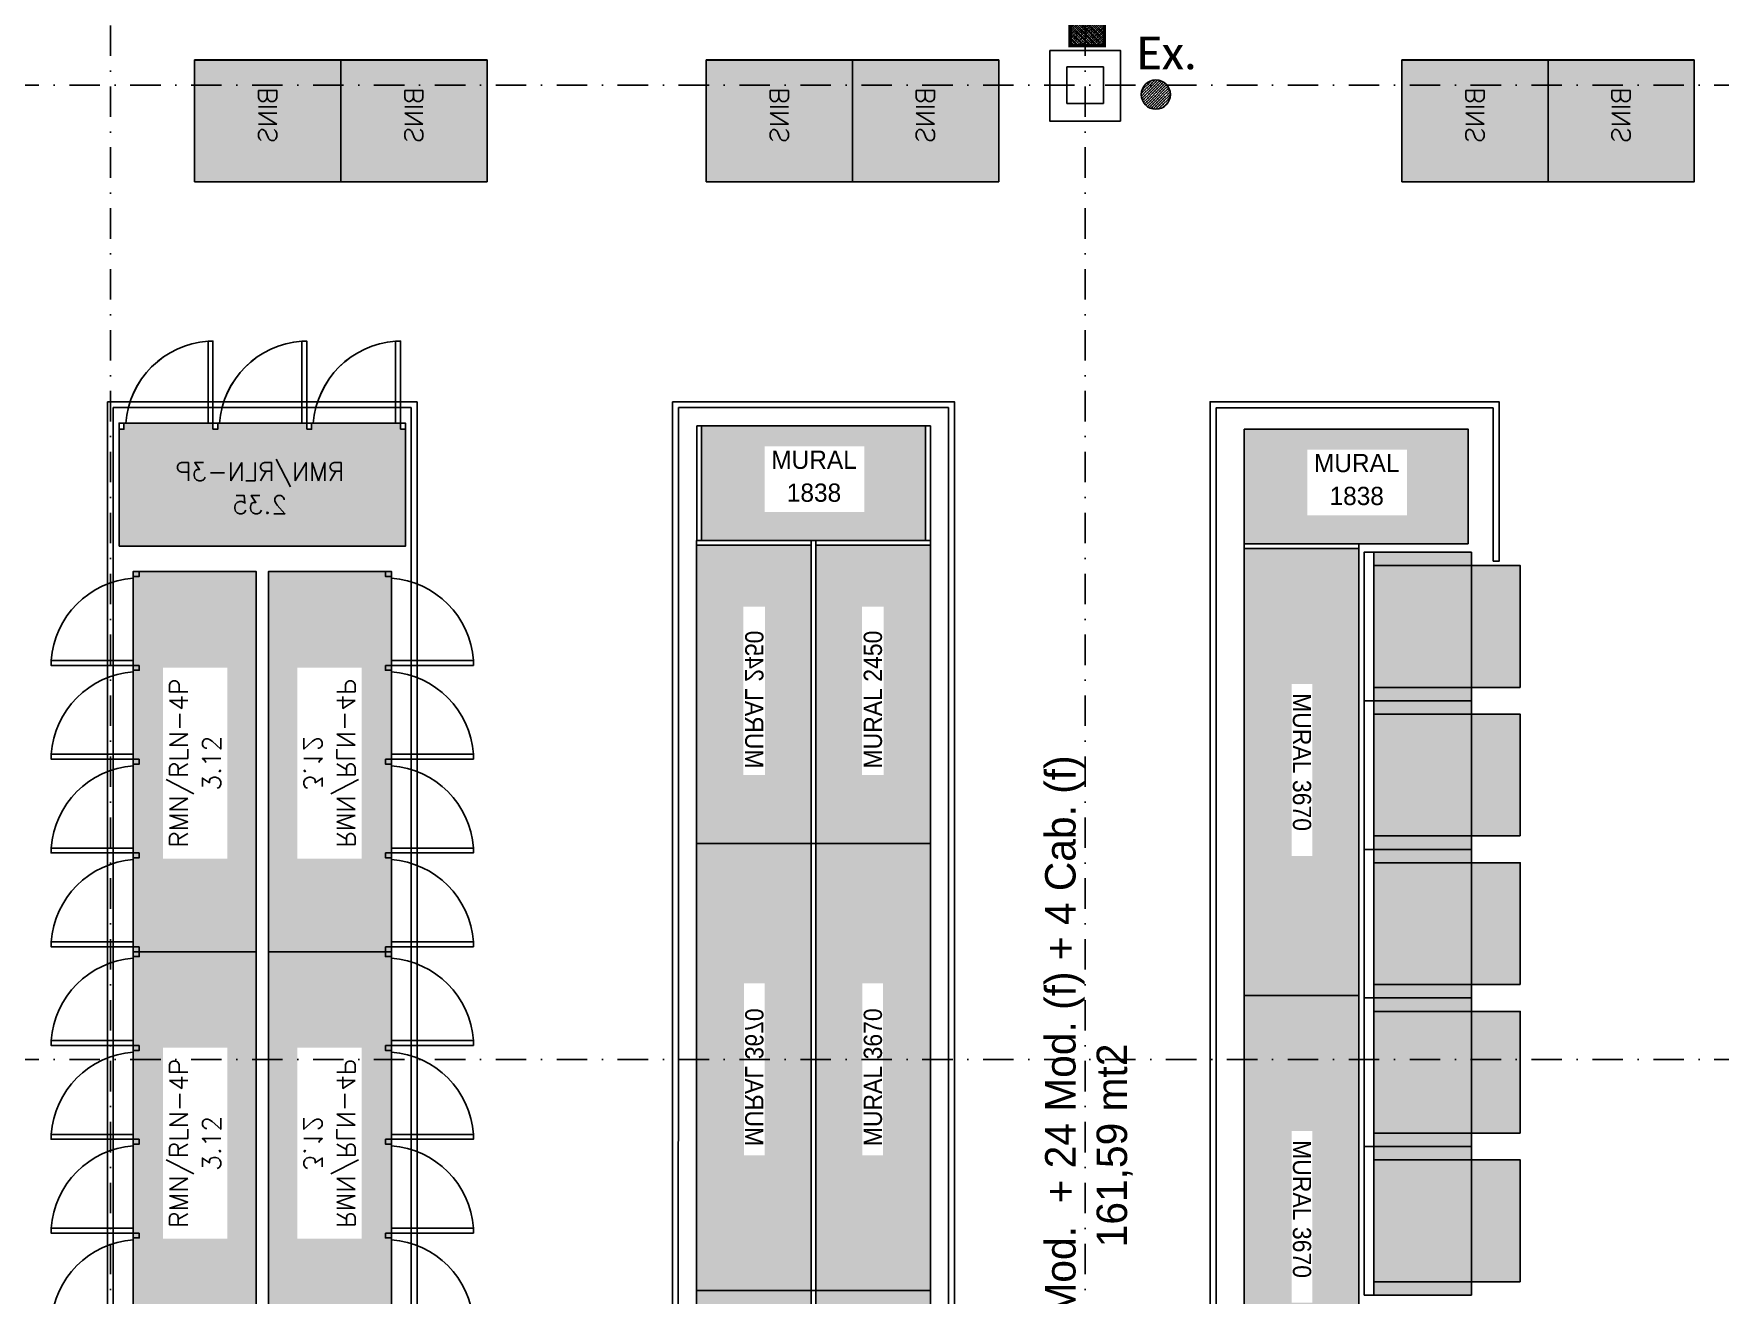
# Model space of a CAD drawing. Header units: millimetres. Extents: x 340 to 1003762, y 22 to 362022.
# Drawn here: x 611589 to 625433, y 257123 to 267481 of the extents above; entities that cross this region are included whole.
import ezdxf

# ---------------------------------------------------------------- set-up
doc = ezdxf.new("R2010")
doc.units = ezdxf.units.MM
doc.linetypes.add('LSBB_P_002 - PLANTA 1° NIVEL SALA DE VENTAS$0$DASHDOT2', pattern=[0.5, 0.25, -0.125, 0, -0.125])
for name, color, linetype in [('A-DEMOLICION SV', 40, 'Continuous'), ('LSBB_P_002 - PLANTA 1° NIVEL SALA DE VENTAS$0$0.15', 2, 'Continuous'), ('LSBB_P_002 - PLANTA 1° NIVEL SALA DE VENTAS$0$A-GONDOLAS', 1, 'Continuous'), ('LSBB_P_002 - PLANTA 1° NIVEL SALA DE VENTAS$0$A-LAYOUT', 7, 'Continuous'), ('LSBB_P_002 - PLANTA 1° NIVEL SALA DE VENTAS$0$A-MUEBLES FRIO', 2, 'Continuous'), ('LSBB_P_002 - PLANTA 1° NIVEL SALA DE VENTAS$0$A-SALA DEFENSAS', 9, 'Continuous'), ('LSBB_P_002 - PLANTA 1° NIVEL SALA DE VENTAS$0$A-SALA HATCH-LACTEOS', 151, 'Continuous'), ('LSBB_P_002 - PLANTA 1° NIVEL SALA DE VENTAS$0$A-SALA-MUEB-ESPC', 1, 'Continuous'), ('LSBB_P_002 - PLANTA 1° NIVEL SALA DE VENTAS$0$A-TEXTO SV', 2, 'LSBB_P_002 - PLANTA 1° NIVEL SALA DE VENTAS$0$DASHDOT2'), ('LSBB_P_002 - PLANTA 1° NIVEL SALA DE VENTAS$0$E-SF O CP', 7, 'Continuous'), ('LSBB_P_002 - PLANTA 1° NIVEL SALA DE VENTAS$0$EJES', 8, 'LSBB_P_002 - PLANTA 1° NIVEL SALA DE VENTAS$0$DASHDOT2'), ('LSBB_P_002 - PLANTA 1° NIVEL SALA DE VENTAS$0$ESTRUCTURA', 5, 'Continuous'), ('LSBB_P_002 - PLANTA 1° NIVEL SALA DE VENTAS$0$LAYOUT$0$A-GONDOLAS DELGADO', 8, 'Continuous'), ('LSBB_P_002 - PLANTA 1° NIVEL SALA DE VENTAS$0$LAYOUT$0$A-SALA-HATCH-CAMPAÑA', 252, 'Continuous'), ('LSBB_P_002 - PLANTA 1° NIVEL SALA DE VENTAS$0$LAYOUT$0$A-SALA-HATCH-CONGELADOS', 170, 'Continuous'), ('LSBB_P_002 - PLANTA 1° NIVEL SALA DE VENTAS$0$N- EXTINTOR O RH', 1, 'Continuous'), ('LSBB_P_002 - PLANTA 1° NIVEL SALA DE VENTAS$0$ZOCALOS-HORM', 8, 'Continuous')]:
    doc.layers.add(name, color=color, linetype=linetype)
doc.styles.add('LSBB_P_002 - PLANTA 1° NIVEL SALA DE VENTAS$0$ARQ', font='arial.ttf')
doc.styles.add('LSBB_P_002 - PLANTA 1° NIVEL SALA DE VENTAS$0$century gothic', font='GOTHIC.TTF')
doc.styles.add('LSBB_P_002 - PLANTA 1° NIVEL SALA DE VENTAS$0$LAYOUT$0$ARQ', font='SIMPLEX.shx')
doc.styles.add('LSBB_P_002 - PLANTA 1° NIVEL SALA DE VENTAS$0$LAYOUT$0$REF-LAYOUT N+0.00 E 03$0$REF-LAYOUT N+0.00 E 02$0$ARQ', font='SIMPLEX.shx')
doc.styles.add('LSBB_P_002 - PLANTA 1° NIVEL SALA DE VENTAS$0$LAYOUT$0$REF-LAYOUT N+0.00 E 03$0$REF-LAYOUT N+0.00 E 02$0$Walmart_CENTURY GOTHIC', font='GOTHIC.TTF')
doc.styles.add('LSBB_P_002 - PLANTA 1° NIVEL SALA DE VENTAS$0$STANDARD', font='txt')

# ---------------------------------------------------------------- blocks, each defined once
blk = doc.blocks.new('LSBB_P_002 - PLANTA 1° NIVEL SALA DE VENTAS$0$LAYOUT$0$BINS')
h = blk.add_hatch(color=256)
h.dxf.hatch_style = 1
h.paths.add_polyline_path([(6149.929, -1161.864), (6149.929, -1163.064), (6148.929, -1163.064), (6148.929, -1161.864)])
at = {"layer": 'LSBB_P_002 - PLANTA 1° NIVEL SALA DE VENTAS$0$A-SALA-MUEB-ESPC'}
blk.add_lwpolyline([(6149.929, -1161.864), (6149.929, -1163.064), (6148.929, -1163.064), (6148.929, -1161.864)], close=True, dxfattribs=at)
at = {"layer": 'LSBB_P_002 - PLANTA 1° NIVEL SALA DE VENTAS$0$A-SALA-MUEB-ESPC', "style": 'LSBB_P_002 - PLANTA 1° NIVEL SALA DE VENTAS$0$LAYOUT$0$ARQ'}
blk.add_text('BINS', height=0.15, rotation=180, dxfattribs=at).set_placement((6149.704, -1162.39))
blk = doc.blocks.new('LSBB_P_002 - PLANTA 1° NIVEL SALA DE VENTAS$0$LAYOUT$0$A$C2C991059')
blk.add_lwpolyline([(-0.04, -0.673), (0, -0.673), (0, 0), (-0.04, 0)], close=True)
blk.add_arc((0.012, 0.055), 0.73, 184.2921, 265.8994)
blk = doc.blocks.new('LSBB_P_002 - PLANTA 1° NIVEL SALA DE VENTAS$0$LAYOUT$0$REF-LAYOUT N+0.00 E 03$0$REF-LAYOUT N+0.00 E 02$0$A$C2C991059')
blk.add_lwpolyline([(-0.04, -0.673), (0, -0.673), (0, 0), (-0.04, 0)], close=True)
blk.add_arc((0.012, 0.055), 0.73, 184.2921, 265.8994)
blk = doc.blocks.new('LSBB_P_002 - PLANTA 1° NIVEL SALA DE VENTAS$0$LAYOUT$0$COOLER_3P_2360_X_101')
h = blk.add_hatch(color=256)
h.dxf.hatch_style = 1
h.paths.add_polyline_path([(-3148.8, -3913.8), (-3148.8, -3918.8), (-3152.8, -3918.8), (-3152.8, -3913.8), (-3225.8, -3913.8), (-3225.8, -3918.8), (-3229.8, -3918.8), (-3229.8, -3913.8), (-3302.8, -3913.8), (-3302.8, -3918.8), (-3306.8, -3918.8), (-3306.8, -4014.8), (-3071.8, -4014.8), (-3071.8, -3918.8), (-3075.8, -3918.8), (-3075.8, -3913.8)])
h.paths.add_polyline_path([(-3265.7, -3993.4), (-3108.9, -3993.4), (-3108.9, -3940.8), (-3265.7, -3940.8)], flags=24)
at = {"layer": 'LSBB_P_002 - PLANTA 1° NIVEL SALA DE VENTAS$0$A-MUEBLES FRIO', "linetype": 'Continuous', "extrusion": (0, 1e-16, -1)}
for points in [[(3302.8, -3918.8), (3306.8, -3918.8), (3306.8, -3913.8), (3302.8, -3913.8)], [(3225.8, -3918.8), (3229.8, -3918.8), (3229.8, -3913.8), (3225.8, -3913.8)], [(3148.8, -3918.8), (3152.8, -3918.8), (3152.8, -3913.8), (3148.8, -3913.8)], [(3071.8, -3918.8), (3075.8, -3918.8), (3075.8, -3913.8), (3071.8, -3913.8)]]:
    blk.add_lwpolyline(points, close=True, dxfattribs=at)
at = {"layer": 'LSBB_P_002 - PLANTA 1° NIVEL SALA DE VENTAS$0$A-MUEBLES FRIO'}
blk.add_lwpolyline([(-3071.8, -4014.8), (-3306.8, -4014.8), (-3306.8, -3913.8), (-3071.8, -3913.8)], close=True, dxfattribs=at)
at = {"layer": 'LSBB_P_002 - PLANTA 1° NIVEL SALA DE VENTAS$0$A-MUEBLES FRIO', "xscale": 100.0000000000038, "yscale": 100.0000000000038, "zscale": 100.0000000000038, "rotation": 180}
for p in [(-3302.8, -3913.8), (-3225.8, -3913.8), (-3148.8, -3913.8)]:
    blk.add_blockref('LSBB_P_002 - PLANTA 1° NIVEL SALA DE VENTAS$0$LAYOUT$0$A$C2C991059', p, dxfattribs=at)
at = {"insert": (-3187.3, -3967.1), "char_height": 15, "width": 305.871, "attachment_point": 5, "line_spacing_factor": 1.081434, "style": 'LSBB_P_002 - PLANTA 1° NIVEL SALA DE VENTAS$0$LAYOUT$0$ARQ'}
blk.add_mtext('RMN/RLN-3P\\P2.35', dxfattribs=at)
blk = doc.blocks.new('LSBB_P_002 - PLANTA 1° NIVEL SALA DE VENTAS$0$LAYOUT$0$REF-LAYOUT N+0.00 E 03$0$REF-LAYOUT N+0.00 E 02$0$COOLER 4P_3130_X_101')
h = blk.add_hatch(color=256)
h.dxf.hatch_style = 1
h.paths.add_polyline_path([(-3270.3, -3788.6), (-3113.5, -3788.6), (-3113.5, -3736), (-3270.3, -3736)], flags=16)
h.paths.add_polyline_path([(-3346.7, -3711.4), (-3034.6, -3711.4), (-3034.6, -3812.4), (-3346.7, -3812.4)])
at = {"layer": 'LSBB_P_002 - PLANTA 1° NIVEL SALA DE VENTAS$0$A-MUEBLES FRIO', "extrusion": (0, 1e-16, -1), "elevation": 0}
for points in [[(3342.7, -3716.4), (3346.7, -3716.4), (3346.7, -3711.4), (3342.7, -3711.4)], [(3265.6, -3716.4), (3269.6, -3716.4), (3269.6, -3711.4), (3265.6, -3711.4)], [(3188.6, -3716.4), (3192.6, -3716.4), (3192.6, -3711.4), (3188.6, -3711.4)], [(3111.6, -3716.4), (3115.6, -3716.4), (3115.6, -3711.4), (3111.6, -3711.4)], [(3034.6, -3716.4), (3038.6, -3716.4), (3038.6, -3711.4), (3034.6, -3711.4)]]:
    blk.add_lwpolyline(points, close=True, dxfattribs=at)
at = {"layer": 'LSBB_P_002 - PLANTA 1° NIVEL SALA DE VENTAS$0$A-MUEBLES FRIO'}
blk.add_lwpolyline([(-3034.6, -3711.4), (-3346.7, -3711.4), (-3346.7, -3812.4), (-3034.6, -3812.4)], close=True, dxfattribs=at)
at = {"layer": 'LSBB_P_002 - PLANTA 1° NIVEL SALA DE VENTAS$0$A-MUEBLES FRIO', "xscale": 100.0000000000038, "yscale": 100.0000000000038, "zscale": 100.0000000000038, "rotation": 180}
for p in [(-3342.7, -3711.4), (-3265.6, -3711.4), (-3188.6, -3711.4), (-3111.6, -3711.4)]:
    blk.add_blockref('LSBB_P_002 - PLANTA 1° NIVEL SALA DE VENTAS$0$LAYOUT$0$REF-LAYOUT N+0.00 E 03$0$REF-LAYOUT N+0.00 E 02$0$A$C2C991059', p, dxfattribs=at)
at = {"insert": (-3191.9, -3762.3), "char_height": 15, "width": 305.871, "attachment_point": 5, "line_spacing_factor": 1.081434, "style": 'LSBB_P_002 - PLANTA 1° NIVEL SALA DE VENTAS$0$LAYOUT$0$REF-LAYOUT N+0.00 E 03$0$REF-LAYOUT N+0.00 E 02$0$ARQ'}
blk.add_mtext('RMN/RLN-4P\\P3.12', dxfattribs=at)
blk = doc.blocks.new('LSBB_P_002 - PLANTA 1° NIVEL SALA DE VENTAS$0$A$C49184C2C')
at = {"layer": 'LSBB_P_002 - PLANTA 1° NIVEL SALA DE VENTAS$0$E-SF O CP', "linetype": 'ByBlock'}
h = blk.add_hatch(dxfattribs=at)
h.set_pattern_fill('ANSI36,_I', color=3, scale=0.126, style=2)
h.set_pattern_definition([(315, (8652.031924, 21254.503363), (0.008352698853, -0.03062656246), [0.039375, -0.007875, 0, -0.007875])])
h.paths.add_polyline_path([(0.382, 0.018), (0.022, 0.018), (0.022, 0.258), (0.382, 0.258)])
at = {"layer": 'LSBB_P_002 - PLANTA 1° NIVEL SALA DE VENTAS$0$E-SF O CP', "color": 3, "const_width": 0.036}
blk.add_lwpolyline([(0.382, 0.018), (0.022, 0.018), (0.022, 0.258), (0.382, 0.258)], close=True, dxfattribs=at)
at = {"layer": 'LSBB_P_002 - PLANTA 1° NIVEL SALA DE VENTAS$0$E-SF O CP', "color": 3, "insert": (0.233, 0.519, 0), "char_height": 0.27, "width": 6.00887, "attachment_point": 5, "style": 'LSBB_P_002 - PLANTA 1° NIVEL SALA DE VENTAS$0$STANDARD'}
blk.add_mtext('{\\fCalibri|b0|i0|c0|p34;CP}', dxfattribs=at)
blk = doc.blocks.new('LSBB_P_002 - PLANTA 1° NIVEL SALA DE VENTAS$0$CP. EXISTENTES')
at = {"layer": 'LSBB_P_002 - PLANTA 1° NIVEL SALA DE VENTAS$0$N- EXTINTOR O RH', "color": 20, "xscale": 0.7761600000000002, "yscale": 0.7761600000000002, "zscale": 0.7761600000000002}
blk.add_blockref('LSBB_P_002 - PLANTA 1° NIVEL SALA DE VENTAS$0$A$C49184C2C', (843.299, 281.476), dxfattribs=at)
blk = doc.blocks.new('LSBB_P_002 - PLANTA 1° NIVEL SALA DE VENTAS$0$SVLY')
at = {"layer": 'LSBB_P_002 - PLANTA 1° NIVEL SALA DE VENTAS$0$A-SALA HATCH-LACTEOS'}
h = blk.add_hatch(color=256, dxfattribs=at)
h.dxf.hatch_style = 1
h.paths.add_polyline_path([(1042.128, 277.429), (1042.128, 278.369), (1040.29, 278.369), (1040.29, 277.429)])
h.paths.add_polyline_path([(1040.807, 277.663), (1041.627, 277.663), (1041.627, 278.201), (1040.807, 278.201)], flags=16)
h = blk.add_hatch(color=256, dxfattribs=at)
h.dxf.hatch_style = 1
h.paths.add_polyline_path([(1046.583, 277.402), (1046.583, 278.342), (1044.745, 278.342), (1044.745, 277.402)])
h.paths.add_polyline_path([(1045.262, 277.636), (1046.082, 277.636), (1046.082, 278.174), (1045.262, 278.174)], flags=16)
h = blk.add_hatch(color=256, dxfattribs=at)
h.dxf.hatch_style = 1
h.paths.add_polyline_path([(1041.189, 274.939), (1040.249, 274.939), (1040.249, 277.389), (1041.189, 277.389)])
h.paths.add_polyline_path([(1040.634, 275.503), (1040.634, 276.884), (1040.812, 276.884), (1040.812, 275.503)], flags=16)
h = blk.add_hatch(color=256, dxfattribs=at)
h.dxf.hatch_style = 1
h.paths.add_polyline_path([(1041.229, 274.939), (1042.169, 274.939), (1042.169, 277.389), (1041.229, 277.389)])
h.paths.add_polyline_path([(1041.785, 275.503), (1041.785, 276.884), (1041.606, 276.884), (1041.606, 275.503)], flags=16)
h = blk.add_hatch(color=256, dxfattribs=at)
h.dxf.hatch_style = 1
h.paths.add_polyline_path([(1044.745, 273.692), (1045.685, 273.692), (1045.685, 277.362), (1044.745, 277.362)])
h.paths.add_polyline_path([(1045.135, 276.25), (1045.135, 274.839), (1045.305, 274.839), (1045.305, 276.25)], flags=16)
for points in [[(1046.609, 276.112), (1045.809, 276.112), (1045.809, 277.332), (1046.609, 277.332)], [(1046.609, 274.892), (1045.809, 274.892), (1045.809, 276.112), (1046.609, 276.112)], [(1046.609, 273.672), (1045.809, 273.672), (1045.809, 274.892), (1046.609, 274.892)], [(1046.609, 272.452), (1045.809, 272.452), (1045.809, 273.672), (1046.609, 273.672)], [(1046.609, 271.232), (1045.809, 271.232), (1045.809, 272.452), (1046.609, 272.452)]]:
    blk.add_hatch(color=256, dxfattribs=at).paths.add_polyline_path(points)
h = blk.add_hatch(color=256, dxfattribs=at)
h.dxf.hatch_style = 1
h.paths.add_polyline_path([(1047.011, 276.222), (1045.809, 276.222), (1045.809, 277.222), (1047.011, 277.222)])
h = blk.add_hatch(color=256, dxfattribs=at)
h.dxf.hatch_style = 1
h.paths.add_polyline_path([(1047.011, 275.002), (1045.809, 275.002), (1045.809, 276.002), (1047.011, 276.002)])
h = blk.add_hatch(color=256, dxfattribs=at)
h.dxf.hatch_style = 1
h.paths.add_polyline_path([(1040.249, 274.939), (1041.189, 274.939), (1041.189, 271.269), (1040.249, 271.269)])
h.paths.add_polyline_path([(1040.639, 272.381), (1040.639, 273.792), (1040.809, 273.792), (1040.809, 272.381)], flags=16)
h = blk.add_hatch(color=256, dxfattribs=at)
h.dxf.hatch_style = 1
h.paths.add_polyline_path([(1042.169, 274.939), (1041.229, 274.939), (1041.229, 271.269), (1042.169, 271.269)])
h.paths.add_polyline_path([(1041.78, 272.381), (1041.78, 273.792), (1041.61, 273.792), (1041.61, 272.381)], flags=16)
h = blk.add_hatch(color=256, dxfattribs=at)
h.dxf.hatch_style = 1
h.paths.add_polyline_path([(1047.011, 273.782), (1045.809, 273.782), (1045.809, 274.782), (1047.011, 274.782)])
h = blk.add_hatch(color=256, dxfattribs=at)
h.dxf.hatch_style = 1
h.paths.add_polyline_path([(1044.745, 270.022), (1045.685, 270.022), (1045.685, 273.692), (1044.745, 273.692)])
h.paths.add_polyline_path([(1045.135, 272.58), (1045.135, 271.169), (1045.305, 271.169), (1045.305, 272.58)], flags=16)
h = blk.add_hatch(color=256, dxfattribs=at)
h.dxf.hatch_style = 1
h.paths.add_polyline_path([(1047.011, 272.562), (1045.809, 272.562), (1045.809, 273.562), (1047.011, 273.562)])
h = blk.add_hatch(color=256, dxfattribs=at)
h.dxf.hatch_style = 1
h.paths.add_polyline_path([(1047.011, 271.342), (1045.809, 271.342), (1045.809, 272.342), (1047.011, 272.342)])
h = blk.add_hatch(color=256, dxfattribs=at)
h.dxf.hatch_style = 1
h.paths.add_polyline_path([(1040.249, 271.269), (1041.189, 271.269), (1041.189, 267.599), (1040.249, 267.599)])
h.paths.add_polyline_path([(1040.639, 268.711), (1040.639, 270.122), (1040.809, 270.122), (1040.809, 268.711)], flags=16)
h = blk.add_hatch(color=256, dxfattribs=at)
h.dxf.hatch_style = 1
h.paths.add_polyline_path([(1042.169, 271.269), (1041.229, 271.269), (1041.229, 267.599), (1042.169, 267.599)])
h.paths.add_polyline_path([(1041.78, 268.711), (1041.78, 270.122), (1041.61, 270.122), (1041.61, 268.711)], flags=16)
at = {"layer": 'LSBB_P_002 - PLANTA 1° NIVEL SALA DE VENTAS$0$0.15'}
for p, q in [((1041.229, 277.429), (1041.189, 277.429)), ((1041.189, 277.429), (1041.189, 274.939)), ((1041.229, 274.939), (1041.229, 277.429)), ((1041.229, 274.939), (1041.189, 274.939)), ((1041.189, 274.939), (1041.189, 271.269)), ((1041.189, 274.939), (1041.229, 274.939)), ((1041.229, 271.269), (1041.229, 274.939)), ((1041.189, 271.269), (1041.188, 267.559)), ((1041.229, 271.269), (1041.189, 271.269)), ((1041.189, 271.269), (1041.229, 271.269)), ((1041.228, 267.559), (1041.229, 271.269))]:
    blk.add_line(p, q, dxfattribs=at)
at = {"layer": 'LSBB_P_002 - PLANTA 1° NIVEL SALA DE VENTAS$0$A-GONDOLAS', "ltscale": 3}
for points in [[(1045.729, 276.112), (1045.729, 276.112), (1045.809, 276.112), (1045.809, 277.332), (1045.729, 277.332), (1045.729, 276.112)], [(1046.609, 276.112), (1046.609, 276.112), (1045.809, 276.112), (1045.809, 277.332), (1046.609, 277.332), (1046.609, 276.112)], [(1045.729, 274.892), (1045.729, 274.892), (1045.809, 274.892), (1045.809, 276.112), (1045.729, 276.112), (1045.729, 274.892)], [(1046.609, 274.892), (1046.609, 274.892), (1045.809, 274.892), (1045.809, 276.112), (1046.609, 276.112), (1046.609, 274.892)], [(1045.729, 273.672), (1045.729, 273.672), (1045.809, 273.672), (1045.809, 274.892), (1045.729, 274.892), (1045.729, 273.672)], [(1046.609, 273.672), (1046.609, 273.672), (1045.809, 273.672), (1045.809, 274.892), (1046.609, 274.892), (1046.609, 273.672)], [(1045.729, 272.452), (1045.729, 272.452), (1045.809, 272.452), (1045.809, 273.672), (1045.729, 273.672), (1045.729, 272.452)], [(1046.609, 272.452), (1046.609, 272.452), (1045.809, 272.452), (1045.809, 273.672), (1046.609, 273.672), (1046.609, 272.452)], [(1045.729, 271.232), (1045.729, 271.232), (1045.809, 271.232), (1045.809, 272.452), (1045.729, 272.452), (1045.729, 271.232)], [(1046.609, 271.232), (1046.609, 271.232), (1045.809, 271.232), (1045.809, 272.452), (1046.609, 272.452), (1046.609, 271.232)]]:
    blk.add_lwpolyline(points, dxfattribs=at)
at = {"layer": 'LSBB_P_002 - PLANTA 1° NIVEL SALA DE VENTAS$0$A-GONDOLAS', "flags": 128}
for points in [[(1047.011, 276.222), (1045.809, 276.222), (1045.809, 277.222), (1047.011, 277.222)], [(1047.011, 275.002), (1045.809, 275.002), (1045.809, 276.002), (1047.011, 276.002)], [(1047.011, 273.782), (1045.809, 273.782), (1045.809, 274.782), (1047.011, 274.782)], [(1047.011, 272.562), (1045.809, 272.562), (1045.809, 273.562), (1047.011, 273.562)], [(1047.011, 271.342), (1045.809, 271.342), (1045.809, 272.342), (1047.011, 272.342)]]:
    blk.add_lwpolyline(points, close=True, dxfattribs=at)
at = {"layer": 'LSBB_P_002 - PLANTA 1° NIVEL SALA DE VENTAS$0$A-MUEBLES FRIO'}
for p, q in [((1040.25, 277.429), (1040.25, 278.369)), ((1040.25, 278.369), (1040.29, 278.369)), ((1040.29, 278.369), (1040.29, 277.429)), ((1042.168, 278.369), (1042.128, 278.369)), ((1042.128, 278.369), (1042.128, 277.429)), ((1042.168, 277.429), (1042.168, 278.369)), ((1040.249, 277.389), (1040.249, 277.429)), ((1040.249, 277.429), (1041.189, 277.429)), ((1041.189, 277.389), (1040.249, 277.389)), ((1040.29, 277.429), (1040.25, 277.429)), ((1041.189, 277.429), (1041.189, 277.389)), ((1042.169, 277.429), (1041.229, 277.429)), ((1041.229, 277.429), (1041.229, 277.389)), ((1041.229, 277.389), (1042.169, 277.389)), ((1042.128, 277.429), (1042.168, 277.429)), ((1042.169, 277.389), (1042.169, 277.429)), ((1045.685, 277.402), (1044.745, 277.402)), ((1044.745, 277.402), (1044.745, 277.362)), ((1044.745, 277.362), (1045.685, 277.362)), ((1045.685, 277.362), (1045.685, 277.402))]:
    blk.add_line(p, q, dxfattribs=at)
for points in [[(1042.128, 277.429), (1040.29, 277.429), (1040.29, 278.369), (1042.128, 278.369)], [(1046.583, 277.402), (1044.745, 277.402), (1044.745, 278.342), (1046.583, 278.342)], [(1041.189, 274.939), (1040.249, 274.939), (1040.249, 277.389), (1041.189, 277.389)], [(1041.229, 274.939), (1042.169, 274.939), (1042.169, 277.389), (1041.229, 277.389)], [(1045.685, 277.362), (1044.745, 277.362), (1044.745, 273.692), (1045.685, 273.692)], [(1041.189, 271.269), (1040.249, 271.269), (1040.249, 274.939), (1041.189, 274.939)], [(1041.229, 271.269), (1042.169, 271.269), (1042.169, 274.939), (1041.229, 274.939)], [(1045.685, 273.692), (1044.745, 273.692), (1044.745, 270.022), (1045.685, 270.022)], [(1041.189, 267.599), (1040.249, 267.599), (1040.249, 271.269), (1041.189, 271.269)], [(1041.229, 267.599), (1042.169, 267.599), (1042.169, 271.269), (1041.229, 271.269)]]:
    blk.add_lwpolyline(points, close=True, dxfattribs=at)
at = {"layer": 'LSBB_P_002 - PLANTA 1° NIVEL SALA DE VENTAS$0$A-SALA DEFENSAS', "color": 1}
for p, q in [((1037.955, 278.567), (1035.413, 278.567)), ((1037.907, 278.519), (1035.461, 278.519)), ((1035.461, 278.519), (1035.461, 266.465)), ((1037.907, 266.465), (1037.907, 278.519))]:
    blk.add_line(p, q, dxfattribs=at)
blk.add_lwpolyline([(1037.955, 278.567), (1037.955, 266.417), (1035.413, 266.417), (1035.413, 278.567)], dxfattribs=at)
at = {"layer": 'LSBB_P_002 - PLANTA 1° NIVEL SALA DE VENTAS$0$A-SALA DEFENSAS', "color": 1, "linetype": 'Continuous', "flags": 128}
for points in [[(1040.052, 278.567), (1042.365, 278.567), (1042.365, 266.421), (1040.051, 266.421)], [(1040.1, 278.519), (1042.317, 278.519), (1042.317, 266.469), (1040.099, 266.469), (1040.1, 278.519)]]:
    blk.add_lwpolyline(points, close=True, dxfattribs=at)
at = {"layer": 'LSBB_P_002 - PLANTA 1° NIVEL SALA DE VENTAS$0$A-SALA DEFENSAS', "color": 1}
blk.add_lwpolyline([(1046.788, 277.258), (1046.836, 277.258), (1046.836, 278.567), (1044.465, 278.567), (1044.465, 266.417), (1046.836, 266.417), (1046.836, 267.572), (1046.788, 267.572), (1046.788, 266.465), (1044.513, 266.465), (1044.513, 278.517), (1046.788, 278.517)], close=True, dxfattribs=at)
at = {"layer": 'LSBB_P_002 - PLANTA 1° NIVEL SALA DE VENTAS$0$ESTRUCTURA'}
blk.add_lwpolyline([(1043.589, 281.316), (1043.589, 281.016), (1043.289, 281.016), (1043.289, 281.316)], close=True, dxfattribs=at)
at = {"layer": 'LSBB_P_002 - PLANTA 1° NIVEL SALA DE VENTAS$0$LAYOUT$0$A-GONDOLAS DELGADO', "ltscale": 3}
for p, q in [((1045.809, 277.332), (1045.729, 277.332)), ((1045.729, 277.332), (1045.729, 276.112)), ((1045.809, 276.112), (1045.809, 277.332)), ((1045.809, 276.112), (1045.729, 276.112)), ((1045.729, 276.112), (1045.729, 274.892)), ((1045.729, 276.112), (1045.729, 276.112)), ((1045.729, 276.112), (1045.809, 276.112)), ((1045.809, 274.892), (1045.809, 276.112)), ((1045.809, 274.892), (1045.729, 274.892)), ((1045.729, 274.892), (1045.729, 273.672)), ((1045.729, 274.892), (1045.729, 274.892)), ((1045.729, 274.892), (1045.809, 274.892)), ((1045.809, 273.672), (1045.809, 274.892)), ((1045.809, 273.672), (1045.729, 273.672)), ((1045.729, 273.672), (1045.729, 272.452)), ((1045.729, 273.672), (1045.729, 273.672)), ((1045.729, 273.672), (1045.809, 273.672)), ((1045.809, 272.452), (1045.809, 273.672)), ((1045.809, 272.452), (1045.729, 272.452)), ((1045.729, 272.452), (1045.729, 271.232)), ((1045.729, 272.452), (1045.729, 272.452)), ((1045.729, 272.452), (1045.809, 272.452)), ((1045.809, 271.232), (1045.809, 272.452)), ((1045.729, 271.232), (1045.729, 271.232)), ((1045.729, 271.232), (1045.809, 271.232))]:
    blk.add_line(p, q, dxfattribs=at)
at = {"layer": 'LSBB_P_002 - PLANTA 1° NIVEL SALA DE VENTAS$0$LAYOUT$0$A-GONDOLAS DELGADO'}
for points in [[(1037.329, 281.373), (1036.129, 281.373), (1036.129, 280.373), (1037.329, 280.373)], [(1038.529, 281.373), (1037.329, 281.373), (1037.329, 280.373), (1038.529, 280.373)], [(1041.529, 281.373), (1040.329, 281.373), (1040.329, 280.373), (1041.529, 280.373)], [(1042.729, 281.373), (1041.529, 281.373), (1041.529, 280.373), (1042.729, 280.373)], [(1047.239, 281.373), (1046.039, 281.373), (1046.039, 280.373), (1047.239, 280.373)], [(1048.439, 281.373), (1047.239, 281.373), (1047.239, 280.373), (1048.439, 280.373)], [(1035.509, 277.382), (1037.859, 277.382), (1037.859, 278.392), (1035.509, 278.392)], [(1035.624, 277.173), (1035.624, 274.052), (1036.634, 274.052), (1036.634, 277.173)], [(1037.745, 277.173), (1037.745, 274.052), (1036.735, 274.052), (1036.735, 277.173)], [(1035.624, 274.052), (1035.624, 270.931), (1036.634, 270.931), (1036.634, 274.052)], [(1037.745, 274.052), (1037.745, 270.931), (1036.735, 270.931), (1036.735, 274.052)]]:
    blk.add_lwpolyline(points, close=True, dxfattribs=at)
at = {"layer": 'LSBB_P_002 - PLANTA 1° NIVEL SALA DE VENTAS$0$LAYOUT$0$A-GONDOLAS DELGADO', "extrusion": (0, 1e-16, -1)}
for points in [[(-1035.509, 278.342), (-1035.549, 278.342), (-1035.549, 278.392), (-1035.509, 278.392)], [(-1036.279, 278.342), (-1036.319, 278.342), (-1036.319, 278.392), (-1036.279, 278.392)], [(-1037.049, 278.342), (-1037.089, 278.342), (-1037.089, 278.392), (-1037.049, 278.392)], [(-1037.819, 278.342), (-1037.859, 278.342), (-1037.859, 278.392), (-1037.819, 278.392)]]:
    blk.add_lwpolyline(points, close=True, dxfattribs=at)
at = {"layer": 'LSBB_P_002 - PLANTA 1° NIVEL SALA DE VENTAS$0$LAYOUT$0$A-GONDOLAS DELGADO', "extrusion": (-1e-16, -2.22045e-32, -1)}
for points in [[(-1035.674, 276.403), (-1035.674, 276.363), (-1035.624, 276.363), (-1035.624, 276.403)], [(-1035.674, 275.633), (-1035.674, 275.593), (-1035.624, 275.593), (-1035.624, 275.633)], [(-1035.674, 274.863), (-1035.674, 274.823), (-1035.624, 274.823), (-1035.624, 274.863)], [(-1035.674, 274.092), (-1035.674, 274.052), (-1035.624, 274.052), (-1035.624, 274.092)], [(-1035.674, 273.282), (-1035.674, 273.242), (-1035.624, 273.242), (-1035.624, 273.282)], [(-1035.674, 272.512), (-1035.674, 272.472), (-1035.624, 272.472), (-1035.624, 272.512)], [(-1035.674, 271.742), (-1035.674, 271.702), (-1035.624, 271.702), (-1035.624, 271.742)]]:
    blk.add_lwpolyline(points, close=True, dxfattribs=at)
at = {"layer": 'LSBB_P_002 - PLANTA 1° NIVEL SALA DE VENTAS$0$LAYOUT$0$A-GONDOLAS DELGADO', "extrusion": (1e-16, 2.83277e-32, -1)}
for points in [[(-1037.695, 276.403), (-1037.695, 276.363), (-1037.745, 276.363), (-1037.745, 276.403)], [(-1037.695, 275.633), (-1037.695, 275.593), (-1037.745, 275.593), (-1037.745, 275.633)], [(-1037.695, 274.863), (-1037.695, 274.823), (-1037.745, 274.823), (-1037.745, 274.863)], [(-1037.695, 274.092), (-1037.695, 274.052), (-1037.745, 274.052), (-1037.745, 274.092)], [(-1037.695, 273.282), (-1037.695, 273.242), (-1037.745, 273.242), (-1037.745, 273.282)], [(-1037.695, 272.512), (-1037.695, 272.472), (-1037.745, 272.472), (-1037.745, 272.512)], [(-1037.695, 271.742), (-1037.695, 271.702), (-1037.745, 271.702), (-1037.745, 271.742)]]:
    blk.add_lwpolyline(points, close=True, dxfattribs=at)
at = {"layer": 'LSBB_P_002 - PLANTA 1° NIVEL SALA DE VENTAS$0$E-SF O CP'}
blk.add_blockref('LSBB_P_002 - PLANTA 1° NIVEL SALA DE VENTAS$0$CP. EXISTENTES', (200, 0), dxfattribs=at)
at = {"layer": 'LSBB_P_002 - PLANTA 1° NIVEL SALA DE VENTAS$0$LAYOUT$0$A-GONDOLAS DELGADO', "xscale": -1}
for name, p, rotation in [('LSBB_P_002 - PLANTA 1° NIVEL SALA DE VENTAS$0$LAYOUT$0$A$C2C991059', (1036.279, 278.392), 180), ('LSBB_P_002 - PLANTA 1° NIVEL SALA DE VENTAS$0$LAYOUT$0$A$C2C991059', (1037.049, 278.392), 180), ('LSBB_P_002 - PLANTA 1° NIVEL SALA DE VENTAS$0$LAYOUT$0$A$C2C991059', (1037.819, 278.392), 180), ('LSBB_P_002 - PLANTA 1° NIVEL SALA DE VENTAS$0$LAYOUT$0$REF-LAYOUT N+0.00 E 03$0$REF-LAYOUT N+0.00 E 02$0$A$C2C991059', (1037.745, 276.403), 90), ('LSBB_P_002 - PLANTA 1° NIVEL SALA DE VENTAS$0$LAYOUT$0$REF-LAYOUT N+0.00 E 03$0$REF-LAYOUT N+0.00 E 02$0$A$C2C991059', (1037.745, 275.633), 90), ('LSBB_P_002 - PLANTA 1° NIVEL SALA DE VENTAS$0$LAYOUT$0$REF-LAYOUT N+0.00 E 03$0$REF-LAYOUT N+0.00 E 02$0$A$C2C991059', (1037.745, 274.863), 90), ('LSBB_P_002 - PLANTA 1° NIVEL SALA DE VENTAS$0$LAYOUT$0$REF-LAYOUT N+0.00 E 03$0$REF-LAYOUT N+0.00 E 02$0$A$C2C991059', (1037.745, 274.092), 90), ('LSBB_P_002 - PLANTA 1° NIVEL SALA DE VENTAS$0$LAYOUT$0$REF-LAYOUT N+0.00 E 03$0$REF-LAYOUT N+0.00 E 02$0$A$C2C991059', (1037.745, 273.282), 90), ('LSBB_P_002 - PLANTA 1° NIVEL SALA DE VENTAS$0$LAYOUT$0$REF-LAYOUT N+0.00 E 03$0$REF-LAYOUT N+0.00 E 02$0$A$C2C991059', (1037.745, 272.512), 90), ('LSBB_P_002 - PLANTA 1° NIVEL SALA DE VENTAS$0$LAYOUT$0$REF-LAYOUT N+0.00 E 03$0$REF-LAYOUT N+0.00 E 02$0$A$C2C991059', (1037.745, 271.742), 90), ('LSBB_P_002 - PLANTA 1° NIVEL SALA DE VENTAS$0$LAYOUT$0$REF-LAYOUT N+0.00 E 03$0$REF-LAYOUT N+0.00 E 02$0$A$C2C991059', (1037.745, 270.971), 90)]:
    blk.add_blockref(name, p, dxfattribs=dict(at, rotation=rotation))
at = {"layer": 'LSBB_P_002 - PLANTA 1° NIVEL SALA DE VENTAS$0$LAYOUT$0$A-GONDOLAS DELGADO', "extrusion": (0, 0, -1), "xscale": -1, "zscale": -1, "rotation": 90}
for p in [(-1035.624, 276.403), (-1035.624, 275.633), (-1035.624, 274.863), (-1035.624, 274.092), (-1035.624, 273.282), (-1035.624, 272.512), (-1035.624, 271.742), (-1035.624, 270.971)]:
    blk.add_blockref('LSBB_P_002 - PLANTA 1° NIVEL SALA DE VENTAS$0$LAYOUT$0$REF-LAYOUT N+0.00 E 03$0$REF-LAYOUT N+0.00 E 02$0$A$C2C991059', p, dxfattribs=at)
at = {"layer": 'LSBB_P_002 - PLANTA 1° NIVEL SALA DE VENTAS$0$LAYOUT$0$A-SALA-HATCH-CAMPAÑA', "xscale": -1, "rotation": 270}
for p in [(2199.193, -5868.555), (2200.393, -5868.555), (2203.393, -5868.555), (2204.593, -5868.555), (2209.103, -5868.555), (2210.303, -5868.555)]:
    blk.add_blockref('LSBB_P_002 - PLANTA 1° NIVEL SALA DE VENTAS$0$LAYOUT$0$BINS', p, dxfattribs=at)
at = {"layer": 'LSBB_P_002 - PLANTA 1° NIVEL SALA DE VENTAS$0$LAYOUT$0$A-SALA-HATCH-CONGELADOS', "xscale": -0.01, "yscale": 0.01, "zscale": 0.01}
blk.add_blockref('LSBB_P_002 - PLANTA 1° NIVEL SALA DE VENTAS$0$LAYOUT$0$COOLER_3P_2360_X_101', (1004.791, 317.529), dxfattribs=at)
at = {"layer": 'LSBB_P_002 - PLANTA 1° NIVEL SALA DE VENTAS$0$LAYOUT$0$A-SALA-HATCH-CONGELADOS', "yscale": 0.01, "zscale": 0.01}
for p, xscale, rotation in [((998.51, 307.519), 0.01, 90), ((1074.859, 307.519), -0.01, 270), ((998.51, 304.398), 0.01, 90), ((1074.859, 304.398), -0.01, 270)]:
    blk.add_blockref('LSBB_P_002 - PLANTA 1° NIVEL SALA DE VENTAS$0$LAYOUT$0$REF-LAYOUT N+0.00 E 03$0$REF-LAYOUT N+0.00 E 02$0$COOLER 4P_3130_X_101', p, dxfattribs=dict(at, xscale=xscale, rotation=rotation))
at = {"layer": 'LSBB_P_002 - PLANTA 1° NIVEL SALA DE VENTAS$0$A-MUEBLES FRIO', "color": 7, "style": 'LSBB_P_002 - PLANTA 1° NIVEL SALA DE VENTAS$0$ARQ', "text_generation_flag": 4, "width": 0.9}
for s, p in [('MURAL 2450', (1040.648, 275.556)), ('MURAL 3670', (1040.648, 272.455))]:
    blk.add_text(s, height=0.15, rotation=90, dxfattribs=at).set_placement(p)
at = {"layer": 'LSBB_P_002 - PLANTA 1° NIVEL SALA DE VENTAS$0$A-MUEBLES FRIO', "color": 7, "style": 'LSBB_P_002 - PLANTA 1° NIVEL SALA DE VENTAS$0$ARQ', "width": 0.9}
for s, rotation, p in [('MURAL 2450', 90, (1041.771, 275.556)), ('MURAL 3670', 270, (1045.144, 276.175)), ('MURAL 3670', 90, (1041.771, 272.455)), ('MURAL 3670', 270, (1045.144, 272.505))]:
    blk.add_text(s, height=0.15, rotation=rotation, dxfattribs=at).set_placement(p)
at = {"layer": 'LSBB_P_002 - PLANTA 1° NIVEL SALA DE VENTAS$0$A-MUEBLES FRIO', "color": 7, "char_height": 0.15, "attachment_point": 5, "line_spacing_factor": 1.081434, "style": 'LSBB_P_002 - PLANTA 1° NIVEL SALA DE VENTAS$0$century gothic'}
for insert in [(1041.213, 277.955), (1045.668, 277.928)]:
    blk.add_mtext_dynamic_manual_height_columns('MURAL  \\P1838', width=197.27011, gutter_width=1, heights=[0], dxfattribs=dict(at, insert=insert))
at = {"layer": 'LSBB_P_002 - PLANTA 1° NIVEL SALA DE VENTAS$0$A-TEXTO SV', "style": 'LSBB_P_002 - PLANTA 1° NIVEL SALA DE VENTAS$0$LAYOUT$0$REF-LAYOUT N+0.00 E 03$0$REF-LAYOUT N+0.00 E 02$0$Walmart_CENTURY GOTHIC'}
for s, p in [('LACTEOS  17 Mod.  + 24 Mod. (f) + 4 Cab. (f)', (1043.36, 268.845)), ('161,59 mt2', (1043.783, 271.625))]:
    blk.add_text(s, height=0.25, rotation=90, dxfattribs=at).set_placement(p)
blk = doc.blocks.new('LSBB_P_002 - PLANTA 1° NIVEL SALA DE VENTAS$0$A$C733336A8')
at = {"layer": 'LSBB_P_002 - PLANTA 1° NIVEL SALA DE VENTAS$0$N- EXTINTOR O RH', "linetype": 'ByBlock'}
h = blk.add_hatch(dxfattribs=at)
h.set_pattern_fill('ANSI36,_I', color=256, scale=0.126, style=2)
h.set_pattern_definition([(45, (8652.443333, -21254.299438), (0.008352698853, 0.03062656246), [0.039375, -0.007875, 0, -0.007875])])
edge = h.paths.add_edge_path()
edge.add_arc((0.172, 0.12), 0.12, 0, 360)
at = {"layer": 'LSBB_P_002 - PLANTA 1° NIVEL SALA DE VENTAS$0$N- EXTINTOR O RH'}
blk.add_circle((0.172, 0.12), 0.12, dxfattribs=at)
at = {"layer": 'LSBB_P_002 - PLANTA 1° NIVEL SALA DE VENTAS$0$N- EXTINTOR O RH', "insert": (0.262, 0.46), "char_height": 0.27, "width": 6.00887, "attachment_point": 5, "style": 'LSBB_P_002 - PLANTA 1° NIVEL SALA DE VENTAS$0$STANDARD'}
blk.add_mtext('{\\fCalibri|b0|i0|c0|p34;Ex.}', dxfattribs=at)
blk = doc.blocks.new('LSBB_P_002 - PLANTA 1° NIVEL SALA DE VENTAS$0$EXTINTORES EXISTENTES')
at = {"layer": 'LSBB_P_002 - PLANTA 1° NIVEL SALA DE VENTAS$0$N- EXTINTOR O RH', "color": 20}
blk.add_blockref('LSBB_P_002 - PLANTA 1° NIVEL SALA DE VENTAS$0$A$C733336A8', (843.767, 280.966), dxfattribs=at)
blk = doc.blocks.new('LSBB_P_002 - PLANTA 1° NIVEL SALA DE VENTAS', base_point=(223.57, 14.22))
at = {"layer": 'LSBB_P_002 - PLANTA 1° NIVEL SALA DE VENTAS$0$EJES'}
for p, q in [((835.439, 330.166), (835.439, 242.519)), ((843.439, 330.166), (843.439, 242.519)), ((877.859, 281.166), (769.057, 281.166)), ((877.859, 273.166), (769.057, 273.166))]:
    blk.add_line(p, q, dxfattribs=at)
at = {"layer": 'LSBB_P_002 - PLANTA 1° NIVEL SALA DE VENTAS$0$ESTRUCTURA'}
blk.add_lwpolyline([(843.589, 281.316), (843.589, 281.016), (843.289, 281.016), (843.289, 281.316)], close=True, dxfattribs=at)
at = {"layer": 'LSBB_P_002 - PLANTA 1° NIVEL SALA DE VENTAS$0$ZOCALOS-HORM'}
blk.add_lwpolyline([(843.729, 280.87), (843.149, 280.87), (843.149, 281.45), (843.729, 281.45)], close=True, dxfattribs=at)
at = {"layer": 'LSBB_P_002 - PLANTA 1° NIVEL SALA DE VENTAS$0$A-LAYOUT', "color": 1}
blk.add_blockref('LSBB_P_002 - PLANTA 1° NIVEL SALA DE VENTAS$0$SVLY', (-200, 0), dxfattribs=at)
at = {"layer": 'LSBB_P_002 - PLANTA 1° NIVEL SALA DE VENTAS$0$N- EXTINTOR O RH'}
blk.add_blockref('LSBB_P_002 - PLANTA 1° NIVEL SALA DE VENTAS$0$EXTINTORES EXISTENTES', (0.08, 0.003), dxfattribs=at)

msp = doc.modelspace()

# ---------------------------------------------------------------- block references
at = {"layer": 'A-DEMOLICION SV', "xscale": 1000, "yscale": 1000, "zscale": 1000}
msp.add_blockref('LSBB_P_002 - PLANTA 1° NIVEL SALA DE VENTAS', (351, 112), dxfattribs=at)

doc.saveas('drawing.dxf')
